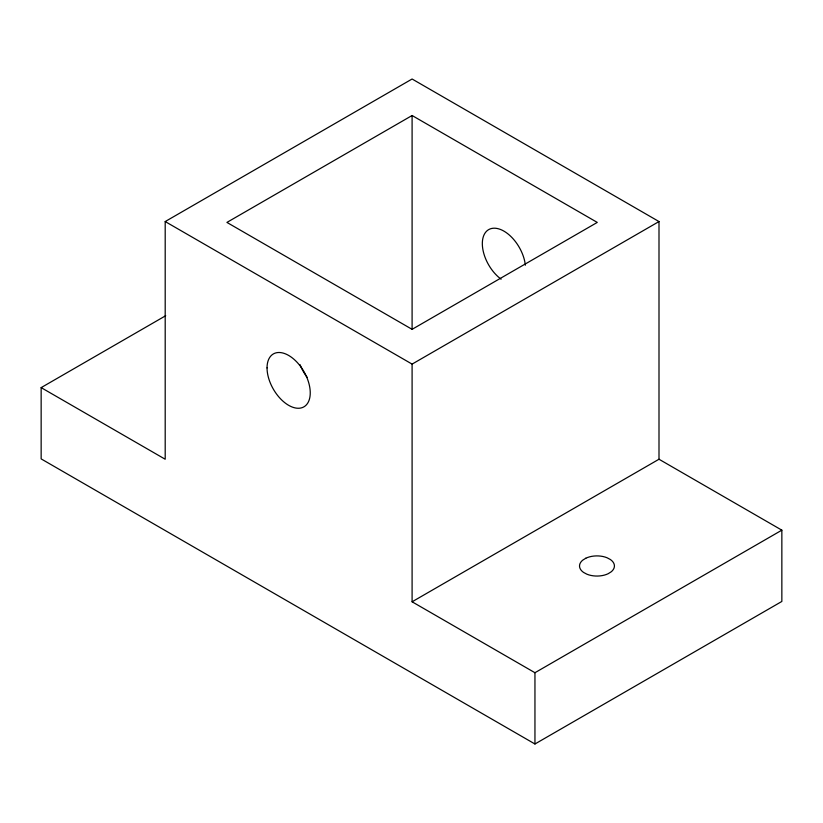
<?xml version="1.0" encoding="UTF-8"?>
<svg xmlns="http://www.w3.org/2000/svg" width="823" height="823" viewBox="0 0 823 823"><rect width="100%" height="100%" fill="white"/><g stroke="black" fill="none" stroke-linecap="round" stroke-linejoin="round"><path stroke-width="1.23" d="M165.197 221.552L412.097 79.008L658.997 221.552L658.997 459.234L412.097 601.788L412.097 364.105L165.197 221.552L165.197 459.234L41.15 387.623L41.15 458.895L534.95 743.992L781.85 601.448L781.85 530.166L658.997 459.234M412.097 115.508L226.922 222.416L412.097 329.334L597.272 222.416L412.097 115.508L412.097 329.334M41.15 387.623L165.711 315.703M412.097 364.105L658.997 221.552M412.097 601.788L534.95 672.72L781.85 530.166M534.95 672.72L534.95 743.992M501.114 279.182A30.554 17.643 60 0 1 482.35 242.528A30.554 17.643 60 0 1 502.987 230.615A30.554 17.643 60 0 1 525.352 265.191M307.267 377.479A30.554 17.643 60 0 1 300.045 364.661M585.801 558.231L582.715 560.165A17.458 10.082 0 0 0 583.558 572.427L586.902 574.207A17.458 10.082 0 0 0 608.146 573.724L611.232 571.79A17.458 10.082 0 0 0 610.388 559.527L607.045 557.747A17.458 10.082 0 0 0 585.801 558.231M267.043 367.902A30.554 17.643 60 0 0 299.449 408.218A30.554 17.643 60 0 0 299.449 365.011A30.554 17.643 60 0 0 267.043 367.902"/></g></svg>
